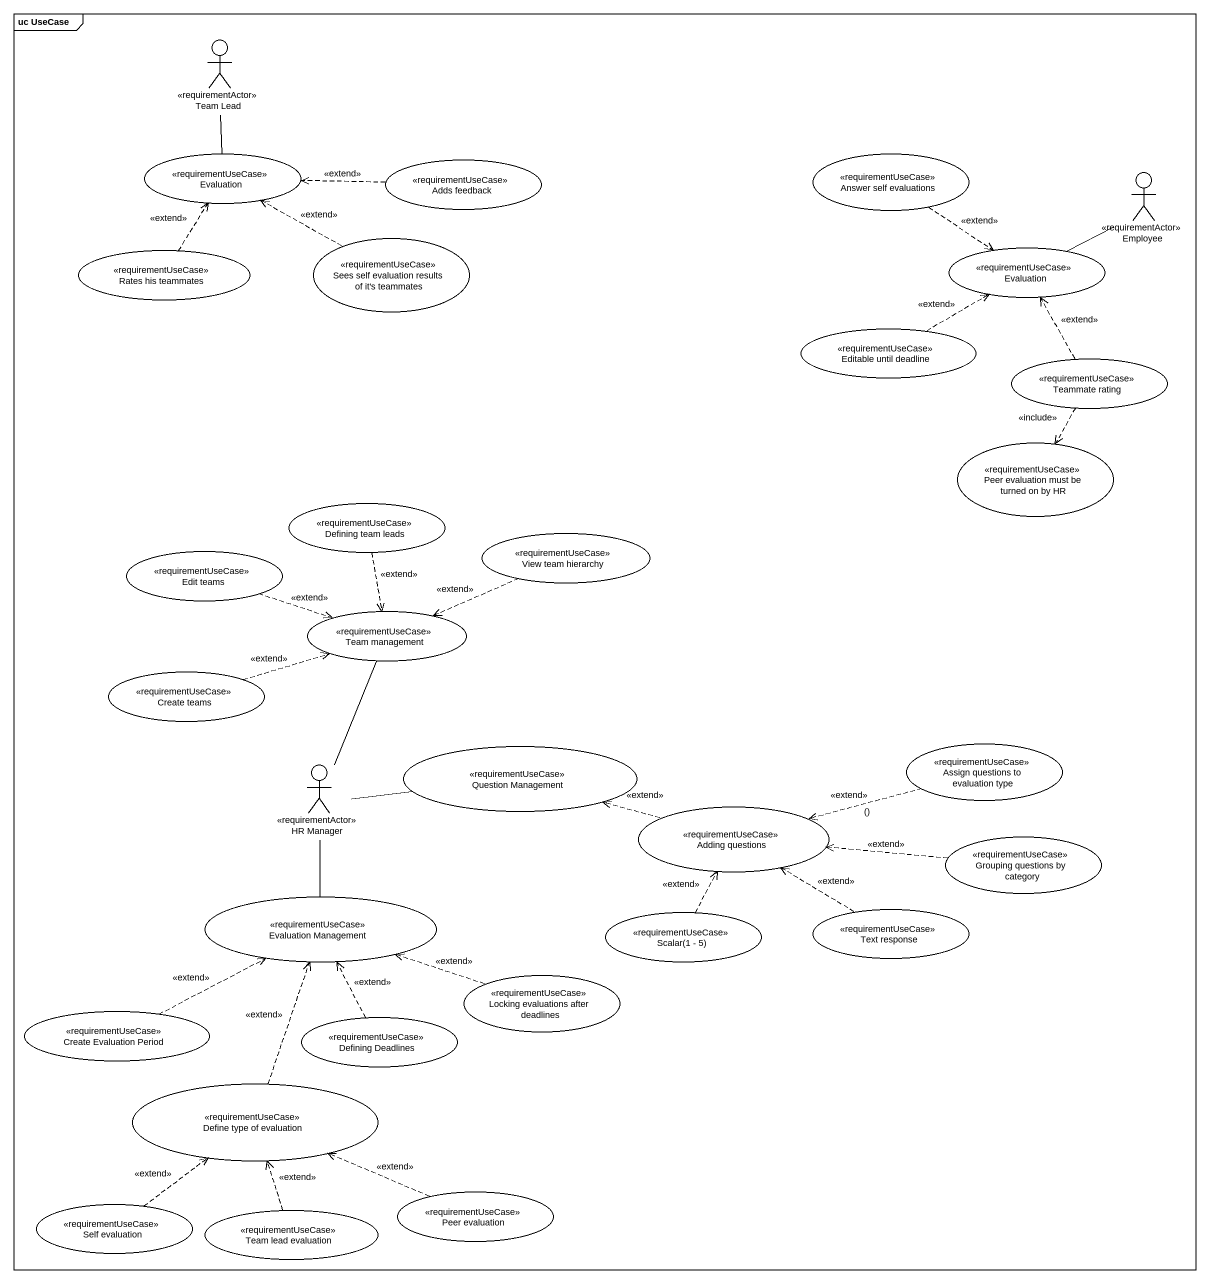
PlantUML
@startuml
mainframe uc UseCase
actor "Team Lead" as Team_Lead <<requirementActor>>
usecase Evaluation <<requirementUseCase>>
usecase "Adds feedback" as Adds_feedback <<requirementUseCase>>
usecase "Answer self evaluations" as Answer_self_evaluations <<requirementUseCase>>
actor Employee <<requirementActor>>
usecase "Sees self evaluation results of it's teammates" as Sees_self_evaluation <<requirementUseCase>>
usecase "Rates his teammates" as Rates_his_teammates <<requirementUseCase>>
usecase "Evaluation" as Evaluation_2 <<requirementUseCase>>
usecase "Editable until deadline" as Editable_until_deadline <<requirementUseCase>>
usecase "Teammate rating" as Teammate_rating <<requirementUseCase>>
usecase "Peer evaluation must be turned on by HR" as Peer_evaluation_must_be <<requirementUseCase>>
usecase "Defining team leads" as Defining_team_leads <<requirementUseCase>>
usecase "Edit teams" as Edit_teams <<requirementUseCase>>
usecase "View team hierarchy" as View_team_hierarchy <<requirementUseCase>>
usecase "Team management" as Team_management <<requirementUseCase>>
usecase "Create teams" as Create_teams <<requirementUseCase>>
usecase "Question Management" as Question_Management <<requirementUseCase>>
usecase "Assign questions to evaluation type" as Assign_questions_to <<requirementUseCase>>
actor "HR Manager" as HR_Manager <<requirementActor>>
usecase "Adding questions" as Adding_questions <<requirementUseCase>>
usecase "Grouping questions by category" as Grouping_questions_by <<requirementUseCase>>
usecase "Evaluation Management" as Evaluation_Management <<requirementUseCase>>
usecase "Scalar(1 - 5)" as Scalar_1_5 <<requirementUseCase>>
usecase "Text response" as Text_response <<requirementUseCase>>
usecase "Locking evaluations after deadlines" as Locking_evaluations_after <<requirementUseCase>>
usecase "Create Evaluation Period" as Create_Evaluation_Period <<requirementUseCase>>
usecase "Defining Deadlines" as Defining_Deadlines <<requirementUseCase>>
usecase "Define type of evaluation" as Define_type_of_evaluation <<requirementUseCase>>
usecase "Self evaluation" as Self_evaluation <<requirementUseCase>>
usecase "Team lead evaluation" as Team_lead_evaluation <<requirementUseCase>>
usecase "Peer evaluation" as Peer_evaluation <<requirementUseCase>>
Team_Lead -- Evaluation
Adds_feedback .left.> Evaluation : <<extend>>
Answer_self_evaluations ..> Evaluation_2 : <<extend>>
Employee -left- Evaluation_2
Sees_self_evaluation .left.> Evaluation : <<extend>>
Rates_his_teammates .up.> Evaluation : <<extend>>
Editable_until_deadline .right.> Evaluation_2 : <<extend>>
Teammate_rating .up.> Evaluation_2 : <<extend>>
Teammate_rating ..> Peer_evaluation_must_be : <<include>>
Defining_team_leads ..> Team_management : <<extend>>
Edit_teams .right.> Team_management : <<extend>>
View_team_hierarchy .left.> Team_management : <<extend>>
Create_teams .right.> Team_management : <<extend>>
Assign_questions_to .left.> Adding_questions : <<extend>>\n()
HR_Manager -up- Team_management
HR_Manager -right- Question_Management
HR_Manager -- Evaluation_Management
Adding_questions .left.> Question_Management : <<extend>>
Grouping_questions_by .left.> Adding_questions : <<extend>>
Scalar_1_5 .up.> Adding_questions : <<extend>>
Text_response .up.> Adding_questions : <<extend>>
Locking_evaluations_after .left.> Evaluation_Management : <<extend>>
Create_Evaluation_Period .right.> Evaluation_Management : <<extend>>
Defining_Deadlines .up.> Evaluation_Management : <<extend>>
Define_type_of_evaluation .up.> Evaluation_Management : <<extend>>
Self_evaluation .up.> Define_type_of_evaluation : <<extend>>
Team_lead_evaluation .up.> Define_type_of_evaluation : <<extend>>
Peer_evaluation .left.> Define_type_of_evaluation : <<extend>>
@enduml
